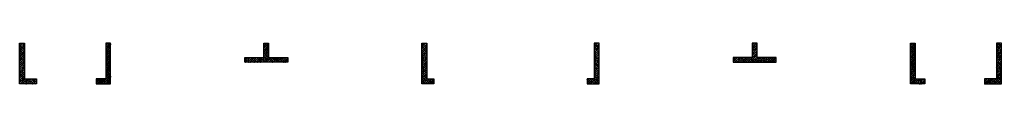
# Model space of a CAD drawing. Extents: x -100030 to 2378000, y -30375 to 1700000.
# Drawn here: x 382145 to 423145, y 835625 to 837325 of the extents above; entities that cross this region are included whole.
import ezdxf

# ---------------------------------------------------------------- set-up
doc = ezdxf.new("R2010")
doc.units = 0
doc.header["$LTSCALE"] = 500
for name, color, linetype in [('S_WALL', 2, 'CONTINUOUS'), ('S_WALL_HACH', 30, 'CONTINUOUS'), ('S_WALL_OTHE_HACH', 33, 'CONTINUOUS')]:
    doc.layers.add(name, color=color, linetype=linetype)
pattern_1 = [(45, (0, 6e-10), (-44.194174, 44.194174), []), (50, (0, 6e-10), (179.315046, -15.688034), [18.75, -206.25]), (355, (0, 6e-10), (-34.687833, 188.048033), [15, -165]), (100.4514, (14.94, -1.3), (144.627345, 172.359886), [15.935047, -175.285528]), (46.1842, (0, 50), (266.81026, -41.379754), [28.125, -309.375]), (96.6356, (22.23, 46.55), (233.66568, 243.52947), [23.90257, -262.92825]), (351.1842, (0, 50), (233.66549, 243.52965), [22.5, -247.5]), (21, (25, 37.5), (149.226763, -100.654723), [18.75, -206.25]), (326, (25, 37.5), (60.828833, 181.28751), [15, -165]), (71.4514, (37.44, 29.11), (210.055657, 80.632624), [15.935047, -175.285528]), (37.5, (0, 6e-10), (3.039964, 83.2234635), [0, -163, 0, -167.5, 0, -165.625]), (7.5, (0, 6e-10), (65.767384, 98.602928), [0, -95.5, 0, -159.25, 0, -63.125]), (327.5, (-55.75, 6e-10), (133.455609, -5.638718), [0, -62.5, 0, -195, 0, -258.75]), (317.5, (-80.75, 6e-10), (145.796542, 25.026246), [0, -81.25, 0, -129.5, 0, -183.75])]
pattern_2 = [(45, (200, 6e-10), (-44.194174, 44.194174), []), (50, (200, 6e-10), (179.315046, -15.688034), [18.75, -206.25]), (355, (200, 6e-10), (-34.687833, 188.048033), [15, -165]), (100.4514, (214.94, -1.3), (144.627345, 172.359886), [15.935047, -175.285528]), (46.1842, (200, 50), (266.81026, -41.379754), [28.125, -309.375]), (96.6356, (222.23, 46.55), (233.66568, 243.52947), [23.90257, -262.92825]), (351.1842, (200, 50), (233.66549, 243.52965), [22.5, -247.5]), (21, (225, 37.5), (149.226763, -100.654723), [18.75, -206.25]), (326, (225, 37.5), (60.828833, 181.28751), [15, -165]), (71.4514, (237.44, 29.11), (210.055657, 80.632624), [15.935047, -175.285528]), (37.5, (200, 6e-10), (3.039964, 83.2234635), [0, -163, 0, -167.5, 0, -165.625]), (7.5, (200, 6e-10), (65.767384, 98.602928), [0, -95.5, 0, -159.25, 0, -63.125]), (327.5, (144.25, 6e-10), (133.455609, -5.638718), [0, -62.5, 0, -195, 0, -258.75]), (317.5, (119.25, 6e-10), (145.796542, 25.026246), [0, -81.25, 0, -129.5, 0, -183.75])]

msp = doc.modelspace()

# ---------------------------------------------------------------- hatches: boundary and pattern name
at = {"layer": 'S_WALL_HACH'}
h = msp.add_hatch(color=256, dxfattribs=at)
h.dxf.hatch_style = 1
h.paths.add_polyline_path([(382145, 837325), (382345, 837325), (382345, 835825), (382845, 835825), (382845, 835625), (382345, 835625), (382145, 835625)])
h = msp.add_hatch(color=256, dxfattribs=at)
h.dxf.hatch_style = 1
h.paths.add_polyline_path([(385945, 837325), (385745, 837325), (385745, 835825), (385345, 835825), (385345, 835625), (385945, 835625), (385945, 836525)])
h = msp.add_hatch(color=256, dxfattribs=at)
h.dxf.hatch_style = 1
h.paths.add_polyline_path([(391546, 836725), (392345, 836725), (392345, 837325), (392545, 837325), (392545, 836725), (393345, 836725), (393345, 836525), (391546, 836525)])
h = msp.add_hatch(color=256, dxfattribs=at)
h.dxf.hatch_style = 1
h.paths.add_polyline_path([(398945, 837325), (399145, 837325), (399145, 835825), (399445, 835825), (399445, 835625), (398945, 835625), (398945, 836525)])
h = msp.add_hatch(color=256, dxfattribs=at)
h.dxf.hatch_style = 1
h.paths.add_polyline_path([(406345, 837325), (406145, 837325), (406145, 835825), (405845, 835825), (405845, 835625), (406345, 835625), (406345, 836525)])
h = msp.add_hatch(color=256, dxfattribs=at)
h.dxf.hatch_style = 1
h.paths.add_polyline_path([(413745, 836725), (412945, 836725), (412945, 837325), (412745, 837325), (412745, 836725), (411945, 836725), (411945, 836525), (413745, 836525)])
h = msp.add_hatch(color=256, dxfattribs=at)
h.dxf.hatch_style = 1
h.paths.add_polyline_path([(419345, 837325), (419545, 837325), (419545, 835825), (419945, 835825), (419945, 835625), (419345, 835625), (419345, 836525)])
h = msp.add_hatch(color=256, dxfattribs=at)
h.dxf.hatch_style = 1
h.paths.add_polyline_path([(423145, 837325), (422945, 837325), (422945, 835825), (422445, 835825), (422445, 835625), (422945, 835625), (423145, 835625)])
at = {"layer": 'S_WALL_OTHE_HACH'}
h = msp.add_hatch(dxfattribs=at)
h.set_pattern_fill('钢筋混凝土', color=256, scale=25)
h.set_pattern_definition([(45, (-100, 6e-10), (-44.194174, 44.194174), []), (50, (-100, 6e-10), (179.315046, -15.688034), [18.75, -206.25]), (355, (-100, 6e-10), (-34.687833, 188.048033), [15, -165]), (100.4514, (-85.06, -1.3), (144.627345, 172.359886), [15.935047, -175.285528]), (46.1842, (-100, 50), (266.81026, -41.379754), [28.125, -309.375]), (96.6356, (-77.77, 46.55), (233.66568, 243.52947), [23.90257, -262.92825]), (351.1842, (-100, 50), (233.66549, 243.52965), [22.5, -247.5]), (21, (-75, 37.5), (149.226763, -100.654723), [18.75, -206.25]), (326, (-75, 37.5), (60.828833, 181.28751), [15, -165]), (71.4514, (-62.56, 29.11), (210.055657, 80.632624), [15.935047, -175.285528]), (37.5, (-100, 6e-10), (3.039964, 83.2234635), [0, -163, 0, -167.5, 0, -165.625]), (7.5, (-100, 6e-10), (65.767384, 98.602928), [0, -95.5, 0, -159.25, 0, -63.125]), (327.5, (-155.75, 6e-10), (133.455609, -5.638718), [0, -62.5, 0, -195, 0, -258.75]), (317.5, (-180.75, 6e-10), (145.796542, 25.026246), [0, -81.25, 0, -129.5, 0, -183.75])])
h.paths.add_polyline_path([(382145, 837325), (382345, 837325), (382345, 835825), (382845, 835825), (382845, 835625), (382345, 835625), (382145, 835625)])
h = msp.add_hatch(dxfattribs=at)
h.set_pattern_fill('钢筋混凝土', color=256, scale=25)
h.set_pattern_definition(pattern_1)
h.paths.add_polyline_path([(385945, 837325), (385745, 837325), (385745, 835825), (385345, 835825), (385345, 835625), (385945, 835625), (385945, 836525)])
h = msp.add_hatch(dxfattribs=at)
h.set_pattern_fill('钢筋混凝土', color=256, scale=25)
h.set_pattern_definition(pattern_1)
h.paths.add_polyline_path([(391546, 836725), (392345, 836725), (392345, 837325), (392545, 837325), (392545, 836725), (393345, 836725), (393345, 836525), (391546, 836525)])
h = msp.add_hatch(dxfattribs=at)
h.set_pattern_fill('钢筋混凝土', color=256, scale=25)
h.set_pattern_definition([(45, (0, 6e-10), (-44.194174, 44.194174), []), (50, (0, 6e-10), (179.315046, -15.688034), [18.75, -206.25]), (355, (0, 6e-10), (-34.687833, 188.048033), [15, -165]), (100.4514, (14.94, -1.3), (144.627345, 172.359886), [15.935047, -175.285528]), (46.1842, (0, 50), (266.81026, -41.379754), [28.125, -309.375]), (96.6356, (22.23, 46.55), (233.66568, 243.52947), [23.90257, -262.92825]), (351.1842, (0, 50), (233.66549, 243.52965), [22.5, -247.5]), (21, (25, 37.5), (149.226763, -100.654723), [18.75, -206.25]), (326, (25, 37.5), (60.828833, 181.28751), [15, -165]), (71.4514, (37.44, 29.11), (210.055657, 80.632624), [15.935047, -175.285528]), (37.5, (0, 6e-10), (3.039964, 83.2234635), [0, -163, 0, -167.5, 0, -165.625]), (7.5, (0, 6e-10), (65.767384, 98.602928), [0, -95.5, 0, -159.25, 0, -63.125]), (327.5, (-55.75, 6e-10), (133.455609, -5.638718), [0, -62.5, 0, -195, 0, -258.75]), (317.5, (-80.75, 6e-10), (145.796542, 25.026246), [0, -81.25, 0, -129.5, 0, -183.75])])
h.paths.add_polyline_path([(398945, 837325), (399145, 837325), (399145, 835825), (399445, 835825), (399445, 835625), (398945, 835625), (398945, 836525)])
h = msp.add_hatch(dxfattribs=at)
h.set_pattern_fill('钢筋混凝土', color=256, scale=25)
h.set_pattern_definition([(45, (200, 6e-10), (-44.194174, 44.194174), []), (50, (200, 6e-10), (179.315046, -15.688034), [18.75, -206.25]), (355, (200, 6e-10), (-34.687833, 188.048033), [15, -165]), (100.4514, (214.94, -1.3), (144.627345, 172.359886), [15.935047, -175.285528]), (46.1842, (200, 50), (266.81026, -41.379754), [28.125, -309.375]), (96.6356, (222.23, 46.55), (233.66568, 243.52947), [23.90257, -262.92825]), (351.1842, (200, 50), (233.66549, 243.52965), [22.5, -247.5]), (21, (225, 37.5), (149.226763, -100.654723), [18.75, -206.25]), (326, (225, 37.5), (60.828833, 181.28751), [15, -165]), (71.4514, (237.44, 29.11), (210.055657, 80.632624), [15.935047, -175.285528]), (37.5, (200, 6e-10), (3.039964, 83.2234635), [0, -163, 0, -167.5, 0, -165.625]), (7.5, (200, 6e-10), (65.767384, 98.602928), [0, -95.5, 0, -159.25, 0, -63.125]), (327.5, (144.25, 6e-10), (133.455609, -5.638718), [0, -62.5, 0, -195, 0, -258.75]), (317.5, (119.25, 6e-10), (145.796542, 25.026246), [0, -81.25, 0, -129.5, 0, -183.75])])
h.paths.add_polyline_path([(406345, 837325), (406145, 837325), (406145, 835825), (405845, 835825), (405845, 835625), (406345, 835625), (406345, 836525)])
h = msp.add_hatch(dxfattribs=at)
h.set_pattern_fill('钢筋混凝土', color=256, scale=25)
h.set_pattern_definition(pattern_2)
h.paths.add_polyline_path([(413745, 836725), (412945, 836725), (412945, 837325), (412745, 837325), (412745, 836725), (411945, 836725), (411945, 836525), (413745, 836525)])
h = msp.add_hatch(dxfattribs=at)
h.set_pattern_fill('钢筋混凝土', color=256, scale=25)
h.set_pattern_definition(pattern_2)
h.paths.add_polyline_path([(419345, 837325), (419545, 837325), (419545, 835825), (419945, 835825), (419945, 835625), (419345, 835625), (419345, 836525)])
h = msp.add_hatch(dxfattribs=at)
h.set_pattern_fill('钢筋混凝土', color=256, scale=25)
h.set_pattern_definition([(45, (300, 6e-10), (-44.194174, 44.194174), []), (50, (300, 6e-10), (179.315046, -15.688034), [18.75, -206.25]), (355, (300, 6e-10), (-34.687833, 188.048033), [15, -165]), (100.4514, (314.94, -1.3), (144.627345, 172.359886), [15.935047, -175.285528]), (46.1842, (300, 50), (266.81026, -41.379754), [28.125, -309.375]), (96.6356, (322.23, 46.55), (233.665676, 243.52947), [23.90257, -262.92825]), (351.1842, (300, 50), (233.66549, 243.52965), [22.5, -247.5]), (21, (325, 37.5), (149.226763, -100.654723), [18.75, -206.25]), (326, (325, 37.5), (60.828833, 181.28751), [15, -165]), (71.4514, (337.44, 29.11), (210.055657, 80.632624), [15.935047, -175.285528]), (37.5, (300, 6e-10), (3.039964, 83.2234635), [0, -163, 0, -167.5, 0, -165.625]), (7.5, (300, 6e-10), (65.767384, 98.602928), [0, -95.5, 0, -159.25, 0, -63.125]), (327.5, (244.25, 6e-10), (133.455609, -5.638718), [0, -62.5, 0, -195, 0, -258.75]), (317.5, (219.25, 6e-10), (145.796542, 25.026246), [0, -81.25, 0, -129.5, 0, -183.75])])
h.paths.add_polyline_path([(423145, 837325), (422945, 837325), (422945, 835825), (422445, 835825), (422445, 835625), (422945, 835625), (423145, 835625)])

# ---------------------------------------------------------------- linework, layer by layer
at = {"layer": 'S_WALL'}
for points in [[(382145, 837325), (382345, 837325), (382345, 835825), (382845, 835825), (382845, 835625), (382345, 835625), (382145, 835625)], [(391546, 836725), (392345, 836725), (392345, 837325), (392545, 837325), (392545, 836725), (393345, 836725), (393345, 836525), (391546, 836525)], [(413745, 836725), (412945, 836725), (412945, 837325), (412745, 837325), (412745, 836725), (411945, 836725), (411945, 836525), (413745, 836525)], [(423145, 837325), (422945, 837325), (422945, 835825), (422445, 835825), (422445, 835625), (422945, 835625), (423145, 835625)]]:
    msp.add_lwpolyline(points, close=True, dxfattribs=at)
for points in [[(385945, 837325), (385745, 837325), (385745, 835825), (385345, 835825), (385345, 835625), (385945, 835625), (385945, 836525), (385945, 836525), (385945, 837325)], [(398945, 837325), (399145, 837325), (399145, 835825), (399445, 835825), (399445, 835625), (398945, 835625), (398945, 836525), (398945, 836525), (398945, 837325)], [(406345, 837325), (406145, 837325), (406145, 835825), (405845, 835825), (405845, 835625), (406345, 835625), (406345, 836525), (406345, 836525), (406345, 837325)], [(419345, 837325), (419545, 837325), (419545, 835825), (419945, 835825), (419945, 835625), (419345, 835625), (419345, 836525), (419345, 836525), (419345, 837325)]]:
    msp.add_lwpolyline(points, dxfattribs=at)

doc.saveas('drawing.dxf')
